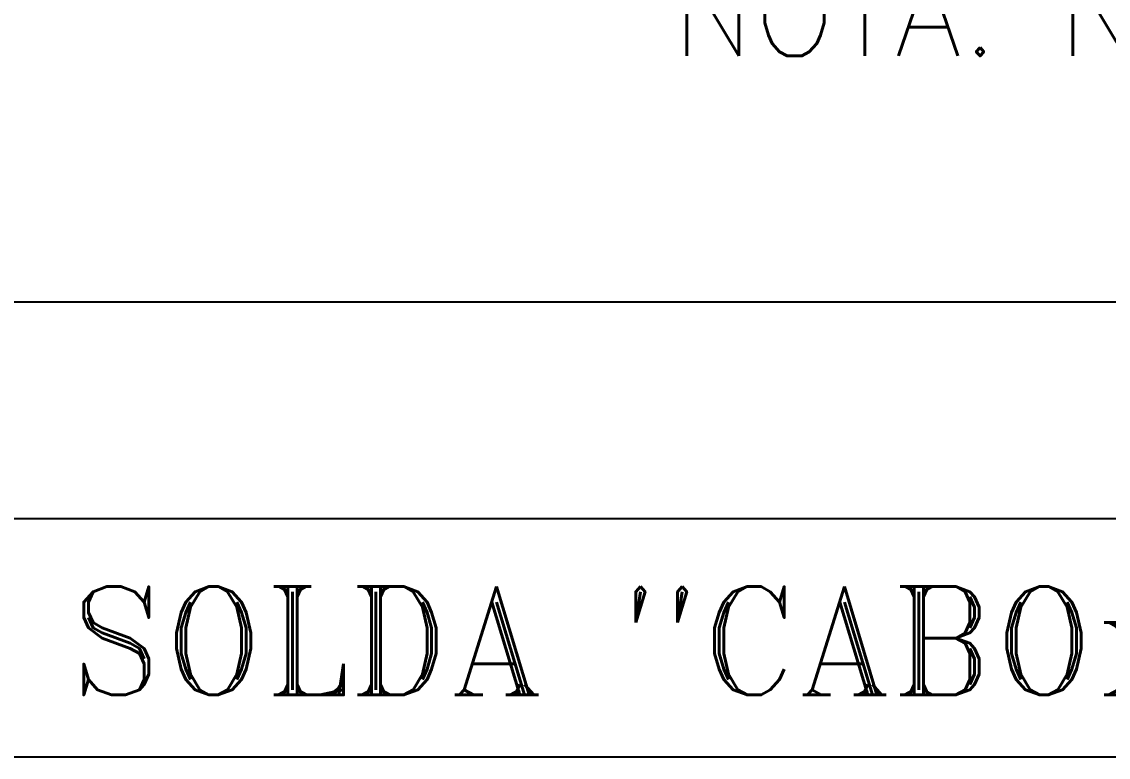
# Model space of a CAD drawing. Extents: x -800 to 12181, y -6101 to 2255.
# Drawn here: x 11377.4 to 11497.9, y 1729.4 to 1810.9 of the extents above; entities that cross this region are included whole.
import ezdxf

# ---------------------------------------------------------------- set-up
doc = ezdxf.new("R2010")
doc.units = 0
doc.header["$MEASUREMENT"] = 0
doc.layers.add('25', color=2, linetype='CONTINUOUS')
doc.layers.add('30', color=3, linetype='CONTINUOUS')
doc.styles.add('15CL', font='romans.shx', dxfattribs={"height": 2})
doc.styles.add('ROMANTICBOLD', font='ROMANT.SHX', dxfattribs={"height": 10})

msp = doc.modelspace()

# ---------------------------------------------------------------- linework, layer by layer
at = {"layer": '25', "color": 2}
for p, q in [((12180.956, 1779.806, -8.914), (11256.956, 1779.806, -8.914)), ((12180.956, 1755.806, -8.914), (11256.956, 1755.806, -8.914)), ((12180.956, 1729.406, -8.914), (11256.956, 1729.406, -8.914))]:
    msp.add_line(p, q, dxfattribs=at)

# ---------------------------------------------------------------- texts
at = {"layer": '25', "style": '15CL'}
msp.add_text('NOTA: NO SITE WWW.MONTAL.COM.BR, SEÇÃO GUIAS, POSSUI DOCUMENTO ', height=9.6, dxfattribs=at).set_placement((11449.509, 1807.1, -8.914))
at = {"layer": '30', "style": 'ROMANTICBOLD'}
msp.add_text('MOLDE PARA SOLDA "CABOxCABO" (-) INSTALACAO DO CABO NA HORIZONTAL', height=12, dxfattribs=at).set_placement((11267.033, 1736.316, -8.914))

doc.saveas('drawing.dxf')
